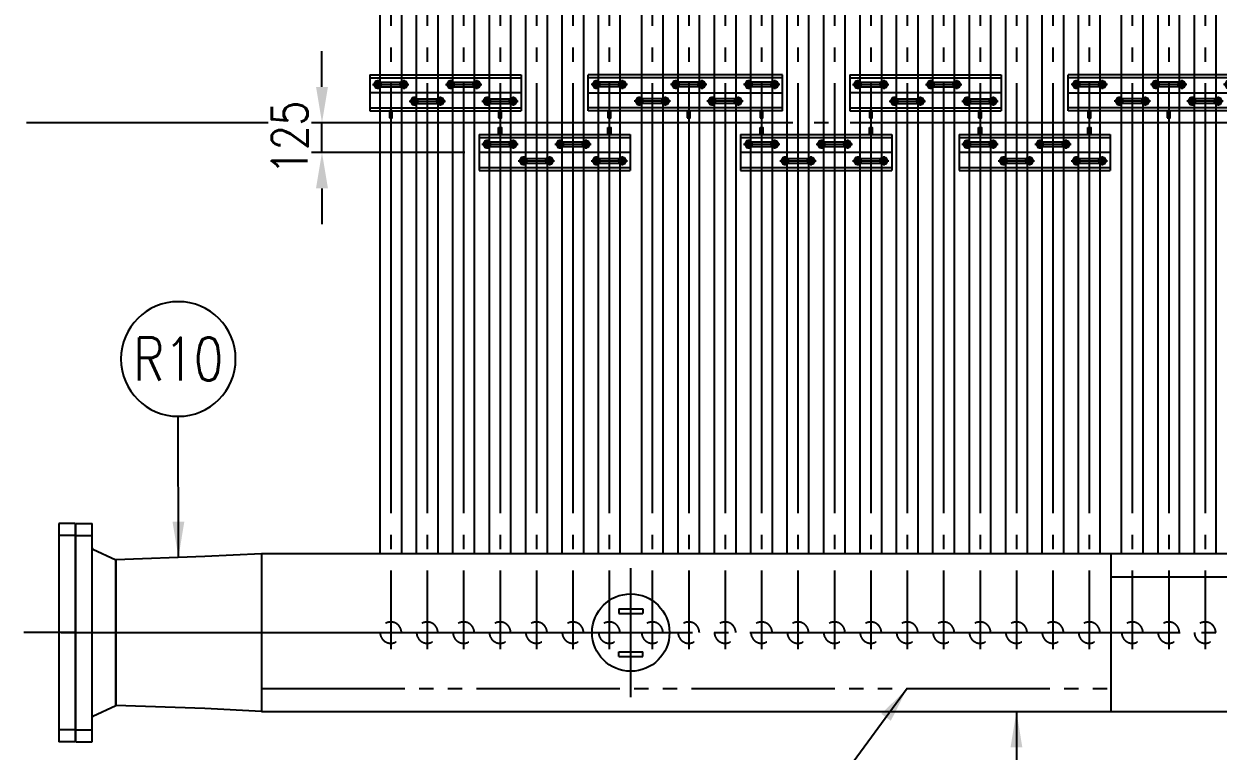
# Model space of a CAD drawing. Header units: millimetres. Extents: x 0 to 91981, y -132907 to 77676.
# Drawn here: x 4452 to 9450, y 66535 to 69580 of the extents above; entities that cross this region are included whole.
import ezdxf
from ezdxf.enums import TextEntityAlignment as Align

# ---------------------------------------------------------------- set-up
doc = ezdxf.new("R2010")
doc.units = ezdxf.units.MM
doc.header["$LTSCALE"] = 60
for name, pattern in [('JNK-CENTER', [34, 30, -1.5, 1, -1.5]), ('JNK-HIDDEN', [3, 2, -1]), ('JNK-PHANTOM', [15, 10, -1, 1, -1, 1, -1])]:
    doc.linetypes.add(name, pattern=pattern)
for name, color, linetype in [('CEN-R', 1, 'JNK-CENTER'), ('CON-G', 3, 'Continuous'), ('CON-W', 7, 'Continuous'), ('CON-Y', 2, 'Continuous'), ('Dim-W', 7, 'Continuous'), ('HID-Y', 2, 'JNK-HIDDEN'), ('PHA-W', 7, 'JNK-PHANTOM')]:
    doc.layers.add(name, color=color, linetype=linetype)
doc.layers.add('CONT-G', color=3, linetype='Continuous', lineweight=25)
doc.styles.add('SIMPLEX', font='simplex.shx', dxfattribs={"width": 0.8})
doc.dimstyles.new('DIM60', dxfattribs={"dimscale": 60, "dimtxt": 2.5, "dimasz": 2.5, "dimexe": 1, "dimexo": 1, "dimgap": 1, "dimtad": 1, "dimdsep": 46, "dimtxsty": 'SIMPLEX', "dimcen": 0, "dimclrd": 256, "dimclre": 256, "dimclrt": 2, "dimadec": 1, "dimazin": 2, "dimtfac": 1, "dimtix": 1, "dimtmove": 2, "dimatfit": 2, "dimfxl": 1, "dimarcsym": 1})

# ---------------------------------------------------------------- blocks, each defined once
blk = doc.blocks.new("24'' FLG")
at = {"layer": 'CEN-R'}
for p, q in [((0, -228), (0, 47.6)), ((-406.4, -171.3), (-406.4, -95.3)), ((406.4, -171.3), (406.4, -95.3)), ((-406.4, -165.3), (-406.4, -241.3)), ((0, -168.3), (0, -384.2)), ((406.4, -165.3), (406.4, -241.3))]:
    blk.add_line(p, q, dxfattribs=at)
at = {"layer": 'CON-G'}
for p, q in [((-349.6, -95.7), (-304.7, 0)), ((304.7, 0), (-304.7, 0)), ((349.6, -95.7), (304.7, 0)), ((457.5, -98.3), (-457.5, -98.3)), ((-457.5, -166.7), (-457.5, -98.3)), ((457.5, -166.7), (457.5, -98.3)), ((457.5, -166.7), (-457.5, -166.7)), ((-457.5, -169.9), (-457.5, -238.3)), ((-457.5, -169.9), (457.5, -169.9)), ((-346.1, -168.3), (-346.1, -166.7)), ((-346.1, -168.3), (-346.1, -169.9)), ((-346.1, -168.3), (346.1, -168.3)), ((346.1, -168.3), (-346.1, -168.3)), ((346.1, -168.3), (346.1, -166.7)), ((346.1, -168.3), (346.1, -169.9)), ((457.5, -169.9), (457.5, -238.3)), ((-457.5, -238.3), (457.5, -238.3))]:
    blk.add_line(p, q, dxfattribs=at)
for centre, start, end in [((-353.7, -93.8), 270, 334.7554), ((353.7, -93.8), 205.2446, 270)]:
    blk.add_arc(centre, 4.5, start, end, dxfattribs=at)
at = {"layer": 'CONT-G'}
blk.add_line((-304.7, 0), (304.7, 0), dxfattribs=at)
blk.add_line((-304.7, 0), (304.7, 0), dxfattribs=at)
blk = doc.blocks.new('SPRING SUPPORT BASE')
at = {"layer": 'CEN-R'}
blk.add_line((-269.9, 0), (269.9, 0), dxfattribs=at)
at = {"layer": 'CONT-G'}
for p, q in [((-100, 50), (-100, -50)), ((-100, 50), (-80, 50)), ((-80, 50), (-80, -50)), ((80, 50), (80, -50)), ((100, 50), (80, 50)), ((100, 50), (100, -50)), ((-100, -50), (-80, -50)), ((100, -50), (80, -50))]:
    blk.add_line(p, q, dxfattribs=at)
blk.add_circle((0, 0), 162, dxfattribs=at)
blk = doc.blocks.new('MANIFOLD&U-COIL-HIDDEN')
at = {"layer": 'HID-Y', "ltscale": 60}
for start, end in [(0, 120), (180, 300)]:
    blk.add_arc((75719.8, 12166.3), 44.5, start, end, dxfattribs=at)
blk = doc.blocks.new('piec-tag')
at = {"layer": 'CON-Y'}
blk.add_circle((0, 0), 4, dxfattribs=at)
at = {"layer": 'CON-G', "style": 'SIMPLEX', "width": 0.8}
blk.add_attdef('P.N', text='', height=3, dxfattribs=at).set_placement((0, 0), align=Align.MIDDLE)
at = {"layer": 'CON-G', "style": 'SIMPLEX', "width": 0.8, "flags": 1}
blk.add_attdef('BOM', (4.48, -3.74), '', height=2.5, dxfattribs=at)
blk = doc.blocks.new('*D942')
at = {"linetype": 'ByBlock', "lineweight": -2, "transparency": 16777216}
for p, q in [((5699.6, 69316.5), (5699.6, 69466.5)), ((5883.1, 69166.5), (5639.6, 69166.5)), ((5699.6, 69041.5), (5699.6, 69166.5)), ((6296.8, 69041.5), (5639.6, 69041.5)), ((5699.6, 68891.5), (5699.6, 68741.5))]:
    blk.add_line(p, q, dxfattribs=at)
at = {"transparency": 16777216}
for points in [[(5674.6, 69316.5), (5724.6, 69316.5), (5699.6, 69166.5)], [(5674.6, 68891.5), (5724.6, 68891.5), (5699.6, 69041.5)]]:
    blk.add_solid(points, dxfattribs=at)
at = {"layer": 'DEFPOINTS', "color": 0, "transparency": 16777216}
for p in [(5699.6, 69166.5), (5943.1, 69166.5), (6356.8, 69041.5)]:
    blk.add_point(p, dxfattribs=at)
at = {"color": 2, "transparency": 16777216, "insert": (5564.6, 69104), "char_height": 150, "attachment_point": 5, "rotation": 90, "style": 'SIMPLEX', "bg_fill": 3, "box_fill_scale": 1.1, "bg_fill_color": 256, "bg_fill_true_color": 13158600, "bg_fill_transparency": 0}
blk.add_mtext('125', dxfattribs=at)
blk = doc.blocks.new('RTS6001-2')
at = {"layer": 'CEN-R'}
for p, q in [((-54.5, 54.4), (-54.5, 15.6)), ((54.4, 54.4), (54.4, 15.6)), ((277.9, 54.4), (277.9, 15.6)), ((386.8, 54.4), (386.8, 15.6)), ((582.7, 54.4), (582.7, 15.6)), ((691.6, 54.4), (691.6, 15.6)), ((-88, 0), (725.2, 0)), ((76, 35), (-76.1, 35)), ((408.4, 35), (256.3, 35)), ((713.2, 35), (561.1, 35)), ((256, -35), (103.9, -35)), ((125.5, -15.6), (125.5, -54.4)), ((234.4, -15.6), (234.4, -54.4)), ((560.8, -35), (408.7, -35)), ((430.3, -15.6), (430.3, -54.4)), ((539.2, -15.6), (539.2, -54.4))]:
    blk.add_line(p, q, dxfattribs=at)
at = {"layer": 'CON-G'}
for points in [[(-38.5, 35), (-46.5, 48.9), (-62.5, 48.9), (-70.5, 35), (-62.5, 21.1), (-46.5, 21.1)], [(38.4, 35), (46.4, 48.9), (62.4, 48.9), (70.4, 35), (62.4, 21.1), (46.4, 21.1)], [(293.9, 35), (285.9, 48.9), (269.9, 48.9), (261.9, 35), (269.9, 21.1), (285.9, 21.1)], [(370.8, 35), (378.8, 48.9), (394.8, 48.9), (402.8, 35), (394.8, 21.1), (378.8, 21.1)], [(598.7, 35), (590.7, 48.9), (574.7, 48.9), (566.7, 35), (574.7, 21.1), (590.7, 21.1)], [(675.6, 35), (683.6, 48.9), (699.6, 48.9), (707.6, 35), (699.6, 21.1), (683.6, 21.1)], [(141.5, -35), (133.5, -21.1), (117.5, -21.1), (109.5, -35), (117.5, -48.9), (133.5, -48.9)], [(218.4, -35), (226.4, -21.1), (242.4, -21.1), (250.4, -35), (242.4, -48.9), (226.4, -48.9)], [(446.3, -35), (438.3, -21.1), (422.3, -21.1), (414.3, -35), (422.3, -48.9), (438.3, -48.9)], [(523.2, -35), (531.2, -21.1), (547.2, -21.1), (555.2, -35), (547.2, -48.9), (531.2, -48.9)]]:
    blk.add_lwpolyline(points, close=True, dxfattribs=at)
for centre, radius in [((-54.5, 35), 13.9), ((-54.5, 35), 6.4), ((54.4, 35), 13.9), ((54.4, 35), 6.4), ((277.9, 35), 13.9), ((277.9, 35), 6.4), ((386.8, 35), 13.9), ((386.8, 35), 6.4), ((582.7, 35), 13.9), ((582.7, 35), 6.4), ((691.6, 35), 13.9), ((691.6, 35), 6.4), ((125.5, -35), 13.9), ((125.5, -35), 6.4), ((234.4, -35), 13.9), ((234.4, -35), 6.4), ((430.3, -35), 13.9), ((430.3, -35), 6.4), ((539.2, -35), 13.9), ((539.2, -35), 6.4)]:
    blk.add_circle(centre, radius, dxfattribs=at)
for centre, start, end in [((-54.5, 35), 194.1651, 253.0545), ((-54.5, 35), 105.7728, 161.3293), ((-54.5, 35), 15.659, 76.4376), ((-54.5, 35), 291.4703, 347.0398), ((54.4, 35), 103.5624, 164.341), ((54.4, 35), 192.9602, 248.5297), ((54.4, 35), 18.6707, 74.2272), ((54.4, 35), 286.9455, 345.8349), ((277.9, 35), 194.1651, 253.0545), ((277.9, 35), 105.7728, 161.3293), ((277.9, 35), 15.659, 76.4376), ((277.9, 35), 291.4703, 347.0398), ((386.8, 35), 103.5624, 164.341), ((386.8, 35), 192.9602, 248.5297), ((386.8, 35), 18.6707, 74.2272), ((386.8, 35), 286.9455, 345.8349), ((582.7, 35), 194.1651, 253.0545), ((582.7, 35), 105.7728, 161.3293), ((582.7, 35), 15.659, 76.4376), ((582.7, 35), 291.4703, 347.0398), ((691.6, 35), 103.5624, 164.341), ((691.6, 35), 192.9602, 248.5297), ((691.6, 35), 18.6707, 74.2272), ((691.6, 35), 286.9455, 345.8349), ((125.5, -35), 194.1651, 253.0545), ((125.5, -35), 105.7728, 161.3293), ((125.5, -35), 15.659, 76.4376), ((125.5, -35), 291.4703, 347.0398), ((234.4, -35), 103.5624, 164.341), ((234.4, -35), 192.9602, 248.5297), ((234.4, -35), 18.6707, 74.2272), ((234.4, -35), 286.9455, 345.8349), ((430.3, -35), 194.1651, 253.0545), ((430.3, -35), 105.7728, 161.3293), ((430.3, -35), 15.659, 76.4376), ((430.3, -35), 291.4703, 347.0398), ((539.2, -35), 103.5624, 164.341), ((539.2, -35), 192.9602, 248.5297), ((539.2, -35), 18.6707, 74.2272), ((539.2, -35), 286.9455, 345.8349)]:
    blk.add_arc(centre, 8, start, end, dxfattribs=at)
at = {"layer": 'CON-W'}
for p, q in [((-88, -75), (-88, 75)), ((725.2, 75), (-88, 75)), ((725.2, 63), (-88, 63)), ((725.2, -75), (725.2, 75)), ((725.2, -63), (-88, -63)), ((725.2, -75), (-88, -75))]:
    blk.add_line(p, q, dxfattribs=at)
at = {"layer": 'CONT-G'}
for points in [[(-6, -105), (6, -105), (6, -75), (-6, -75)], [(326.4, -105), (338.4, -105), (338.4, -75), (326.4, -75)], [(631.2, -105), (643.2, -105), (643.2, -75), (631.2, -75)]]:
    blk.add_lwpolyline(points, close=True, dxfattribs=at)
at = {"layer": 'HID-Y'}
for p, q in [((54.4, 45), (-54.5, 45)), ((54.4, 25), (-54.5, 25)), ((386.8, 45), (277.9, 45)), ((386.8, 25), (277.9, 25)), ((691.6, 45), (582.7, 45)), ((691.6, 25), (582.7, 25)), ((234.4, -25), (125.5, -25)), ((234.4, -45), (125.5, -45)), ((539.2, -25), (430.3, -25)), ((539.2, -45), (430.3, -45))]:
    blk.add_line(p, q, dxfattribs=at)
for centre in [(-54.5, 35), (54.4, 35), (277.9, 35), (386.8, 35), (582.7, 35), (691.6, 35), (125.5, -35), (234.4, -35), (430.3, -35), (539.2, -35)]:
    blk.add_circle(centre, 10, dxfattribs=at)
blk = doc.blocks.new('RTS6002-2')
at = {"layer": 'CEN-R'}
for p, q in [((-283.1, 54.4), (-283.1, 15.6)), ((-174.2, 54.4), (-174.2, 15.6)), ((21.7, 54.4), (21.7, 15.6)), ((130.7, 54.4), (130.7, 15.6)), ((316.6, 0), (-316.6, 0)), ((-304.7, 35), (-152.5, 35)), ((0.1, 35), (152.3, 35)), ((-152.2, -35), (-0.1, -35)), ((-130.6, -15.6), (-130.6, -54.4)), ((-21.7, -15.6), (-21.7, -54.4)), ((152.6, -35), (304.7, -35)), ((174.2, -15.6), (174.2, -54.4)), ((283.1, -15.6), (283.1, -54.4))]:
    blk.add_line(p, q, dxfattribs=at)
at = {"layer": 'CON-G'}
for points in [[(-267.1, 35), (-275.1, 48.9), (-291.1, 48.9), (-299.1, 35), (-291.1, 21.1), (-275.1, 21.1)], [(-190.2, 35), (-182.2, 48.9), (-166.2, 48.9), (-158.2, 35), (-166.2, 21.1), (-182.2, 21.1)], [(37.7, 35), (29.7, 48.9), (13.7, 48.9), (5.7, 35), (13.7, 21.1), (29.7, 21.1)], [(114.7, 35), (122.7, 48.9), (138.7, 48.9), (146.7, 35), (138.7, 21.1), (122.7, 21.1)], [(-114.6, -35), (-122.6, -21.1), (-138.6, -21.1), (-146.6, -35), (-138.6, -48.9), (-122.6, -48.9)], [(-37.7, -35), (-29.7, -21.1), (-13.7, -21.1), (-5.7, -35), (-13.7, -48.9), (-29.7, -48.9)], [(190.2, -35), (182.2, -21.1), (166.2, -21.1), (158.2, -35), (166.2, -48.9), (182.2, -48.9)], [(267.1, -35), (275.1, -21.1), (291.1, -21.1), (299.1, -35), (291.1, -48.9), (275.1, -48.9)], [(-234.6, -105), (-222.6, -105), (-222.6, -75), (-234.6, -75)], [(222.6, -105), (234.6, -105), (234.6, -75), (222.6, -75)]]:
    blk.add_lwpolyline(points, close=True, dxfattribs=at)
for centre, radius in [((-283.1, 35), 13.9), ((-283.1, 35), 6.4), ((-174.2, 35), 13.9), ((-174.2, 35), 6.4), ((21.7, 35), 13.9), ((21.7, 35), 6.4), ((130.7, 35), 13.9), ((130.7, 35), 6.4), ((-130.6, -35), 13.9), ((-130.6, -35), 6.4), ((-21.7, -35), 13.9), ((-21.7, -35), 6.4), ((174.2, -35), 13.9), ((174.2, -35), 6.4), ((283.1, -35), 13.9), ((283.1, -35), 6.4)]:
    blk.add_circle(centre, radius, dxfattribs=at)
for centre, start, end in [((-283.1, 35), 194.1651, 253.0545), ((-283.1, 35), 105.7728, 161.3293), ((-283.1, 35), 15.659, 76.4376), ((-283.1, 35), 291.4703, 347.0398), ((-174.2, 35), 103.5624, 164.341), ((-174.2, 35), 192.9602, 248.5297), ((-174.2, 35), 18.6707, 74.2272), ((-174.2, 35), 286.9455, 345.8349), ((21.7, 35), 194.1651, 253.0545), ((21.7, 35), 105.7728, 161.3293), ((21.7, 35), 15.659, 76.4376), ((21.7, 35), 291.4703, 347.0398), ((130.7, 35), 103.5624, 164.341), ((130.7, 35), 192.9602, 248.5297), ((130.7, 35), 18.6707, 74.2272), ((130.7, 35), 286.9455, 345.8349), ((-130.6, -35), 194.1651, 253.0545), ((-130.6, -35), 105.7728, 161.3293), ((-130.6, -35), 15.659, 76.4376), ((-130.6, -35), 291.4703, 347.0398), ((-21.7, -35), 103.5624, 164.341), ((-21.7, -35), 192.9602, 248.5297), ((-21.7, -35), 18.6707, 74.2272), ((-21.7, -35), 286.9455, 345.8349), ((174.2, -35), 194.1651, 253.0545), ((174.2, -35), 105.7728, 161.3293), ((174.2, -35), 15.659, 76.4376), ((174.2, -35), 291.4703, 347.0398), ((283.1, -35), 103.5624, 164.341), ((283.1, -35), 192.9602, 248.5297), ((283.1, -35), 18.6707, 74.2272), ((283.1, -35), 286.9455, 345.8349)]:
    blk.add_arc(centre, 8, start, end, dxfattribs=at)
at = {"layer": 'CON-W'}
for p, q in [((-316.6, 75), (-316.6, -75)), ((-316.6, 75), (316.6, 75)), ((-316.6, 63), (316.6, 63)), ((316.6, 75), (316.6, -75)), ((-316.6, -63), (316.6, -63)), ((-316.6, -75), (316.6, -75))]:
    blk.add_line(p, q, dxfattribs=at)
at = {"layer": 'HID-Y'}
for p, q in [((-283.1, 45), (-174.2, 45)), ((-283.1, 25), (-174.2, 25)), ((21.7, 45), (130.7, 45)), ((21.7, 25), (130.7, 25)), ((-130.6, -25), (-21.7, -25)), ((-130.6, -45), (-21.7, -45)), ((174.2, -25), (283.1, -25)), ((174.2, -45), (283.1, -45))]:
    blk.add_line(p, q, dxfattribs=at)
for centre in [(-283.1, 35), (-174.2, 35), (21.7, 35), (130.7, 35), (-130.6, -35), (-21.7, -35), (174.2, -35), (283.1, -35)]:
    blk.add_circle(centre, 10, dxfattribs=at)

msp = doc.modelspace()

# ---------------------------------------------------------------- linework, layer by layer
at = {"layer": 'CEN-R'}
for p, q in [((5987.54309, 71371.52672), (5987.54309, 66961.52672)), ((6139.94309, 71371.52672), (6139.94309, 66961.52672)), ((6292.34309, 71371.52672), (6292.34309, 66961.52672)), ((6444.74309, 71371.52672), (6444.74309, 66961.52672)), ((6597.14309, 71371.52672), (6597.14309, 66961.52672)), ((6749.54309, 71371.52672), (6749.54309, 66961.52672)), ((6901.94309, 71371.52672), (6901.94309, 66961.52672)), ((7081.94309, 71371.52672), (7081.94309, 66961.52672)), ((7234.34309, 71371.52672), (7234.34309, 66961.52672)), ((7386.74309, 71371.52672), (7386.74309, 66961.52672)), ((7539.14309, 71371.52672), (7539.14309, 66961.52672)), ((7691.54309, 71371.52672), (7691.54309, 66961.52672)), ((7843.94309, 71371.52672), (7843.94309, 66961.52672)), ((7996.34309, 71371.52672), (7996.34309, 66961.52672)), ((8148.74309, 71371.52672), (8148.74309, 66961.52672)), ((8301.14309, 71371.52672), (8301.14309, 66961.52672)), ((8453.54309, 71371.52672), (8453.54309, 66961.52672)), ((8605.94309, 71371.52672), (8605.94309, 66961.52672)), ((8758.34309, 71371.52672), (8758.34309, 66961.52672)), ((8910.74309, 71371.52672), (8910.74309, 66961.52672)), ((9090.74309, 71371.52672), (9090.74309, 66961.52672)), ((9243.14309, 71371.52672), (9243.14309, 66961.52672)), ((9395.54309, 71371.52672), (9395.54309, 66961.52672)), ((17869.94512, 69166.52672), (4462.81175, 69166.52672)), ((6390.28611, 69095.92393), (6390.28611, 69057.1295)), ((6499.18611, 69095.92393), (6499.18611, 69057.1295)), ((6673.48611, 69076.52672), (6825.60006, 69076.52672)), ((6695.08611, 69095.92393), (6695.08611, 69057.1295)), ((6803.98611, 69095.92393), (6803.98611, 69057.1295)), ((7463.08611, 69076.52672), (7615.20006, 69076.52672)), ((7484.68611, 69095.92393), (7484.68611, 69057.1295)), ((7593.58611, 69095.92393), (7593.58611, 69057.1295)), ((7767.88611, 69076.52672), (7920.00006, 69076.52672)), ((7789.48611, 69095.92393), (7789.48611, 69057.1295)), ((7898.38611, 69095.92393), (7898.38611, 69057.1295)), ((8377.48611, 69076.52672), (8529.60006, 69076.52672)), ((8399.08611, 69095.92393), (8399.08611, 69057.1295)), ((8507.98611, 69095.92393), (8507.98611, 69057.1295)), ((8682.28611, 69076.52672), (8834.40006, 69076.52672)), ((8703.88611, 69095.92393), (8703.88611, 69057.1295)), ((8812.78611, 69095.92393), (8812.78611, 69057.1295)), ((6542.68611, 69025.92393), (6542.68611, 68987.1295)), ((6651.58611, 69025.92393), (6651.58611, 68987.1295)), ((6847.48611, 69025.92393), (6847.48611, 68987.1295)), ((6956.38611, 69025.92393), (6956.38611, 68987.1295)), ((8084.28611, 69041.52672), (7451.18611, 69041.52672)), ((7637.08611, 69025.92393), (7637.08611, 68987.1295)), ((7745.98611, 69025.92393), (7745.98611, 68987.1295)), ((7941.88611, 69025.92393), (7941.88611, 68987.1295)), ((8050.78611, 69025.92393), (8050.78611, 68987.1295)), ((8998.68611, 69041.52672), (8365.58611, 69041.52672)), ((8551.48611, 69025.92393), (8551.48611, 68987.1295)), ((8660.38611, 69025.92393), (8660.38611, 68987.1295)), ((8856.28611, 69025.92393), (8856.28611, 68987.1295)), ((8965.18611, 69025.92393), (8965.18611, 68987.1295)), ((6521.08611, 69006.52672), (6673.20006, 69006.52672)), ((6825.88611, 69006.52672), (6978.00006, 69006.52672)), ((7615.48611, 69006.52672), (7767.60006, 69006.52672)), ((7920.28611, 69006.52672), (8072.40006, 69006.52672)), ((8529.88611, 69006.52672), (8682.00006, 69006.52672)), ((8834.68611, 69006.52672), (8986.80006, 69006.52672)), ((4746.04298, 67031.52672), (5450.54632, 67031.52672)), ((5450.54632, 67031.52672), (17869.94512, 67031.52672))]:
    msp.add_line(p, q, dxfattribs=at)
at = {"layer": 'CON-G'}
for points in [[(6438.73611, 69146.52672), (6450.73611, 69146.52672), (6450.73611, 69116.52672), (6438.73611, 69116.52672)], [(6895.93611, 69146.52672), (6907.93611, 69146.52672), (6907.93611, 69116.52672), (6895.93611, 69116.52672)], [(7533.13611, 69146.52672), (7545.13611, 69146.52672), (7545.13611, 69116.52672), (7533.13611, 69116.52672)], [(7990.33611, 69146.52672), (8002.33611, 69146.52672), (8002.33611, 69116.52672), (7990.33611, 69116.52672)], [(8447.53611, 69146.52672), (8459.53611, 69146.52672), (8459.53611, 69116.52672), (8447.53611, 69116.52672)], [(8904.73611, 69146.52672), (8916.73611, 69146.52672), (8916.73611, 69116.52672), (8904.73611, 69116.52672)], [(6483.18611, 69076.52672), (6491.18611, 69090.38312), (6507.18611, 69090.38312), (6515.18611, 69076.52672), (6507.18611, 69062.67031), (6491.18611, 69062.67031)], [(6711.08611, 69076.52672), (6703.08611, 69090.38312), (6687.08611, 69090.38312), (6679.08611, 69076.52672), (6687.08611, 69062.67031), (6703.08611, 69062.67031)], [(6787.98611, 69076.52672), (6795.98611, 69090.38312), (6811.98611, 69090.38312), (6819.98611, 69076.52672), (6811.98611, 69062.67031), (6795.98611, 69062.67031)], [(7500.68611, 69076.52672), (7492.68611, 69090.38312), (7476.68611, 69090.38312), (7468.68611, 69076.52672), (7476.68611, 69062.67031), (7492.68611, 69062.67031)], [(7577.58611, 69076.52672), (7585.58611, 69090.38312), (7601.58611, 69090.38312), (7609.58611, 69076.52672), (7601.58611, 69062.67031), (7585.58611, 69062.67031)], [(7805.48611, 69076.52672), (7797.48611, 69090.38312), (7781.48611, 69090.38312), (7773.48611, 69076.52672), (7781.48611, 69062.67031), (7797.48611, 69062.67031)], [(7882.38611, 69076.52672), (7890.38611, 69090.38312), (7906.38611, 69090.38312), (7914.38611, 69076.52672), (7906.38611, 69062.67031), (7890.38611, 69062.67031)], [(8415.08611, 69076.52672), (8407.08611, 69090.38312), (8391.08611, 69090.38312), (8383.08611, 69076.52672), (8391.08611, 69062.67031), (8407.08611, 69062.67031)], [(8491.98611, 69076.52672), (8499.98611, 69090.38312), (8515.98611, 69090.38312), (8523.98611, 69076.52672), (8515.98611, 69062.67031), (8499.98611, 69062.67031)], [(8719.88611, 69076.52672), (8711.88611, 69090.38312), (8695.88611, 69090.38312), (8687.88611, 69076.52672), (8695.88611, 69062.67031), (8711.88611, 69062.67031)], [(8796.78611, 69076.52672), (8804.78611, 69090.38312), (8820.78611, 69090.38312), (8828.78611, 69076.52672), (8820.78611, 69062.67031), (8804.78611, 69062.67031)], [(6558.68611, 69006.52672), (6550.68611, 69020.38312), (6534.68611, 69020.38312), (6526.68611, 69006.52672), (6534.68611, 68992.67031), (6550.68611, 68992.67031)], [(6635.58611, 69006.52672), (6643.58611, 69020.38312), (6659.58611, 69020.38312), (6667.58611, 69006.52672), (6659.58611, 68992.67031), (6643.58611, 68992.67031)], [(6863.48611, 69006.52672), (6855.48611, 69020.38312), (6839.48611, 69020.38312), (6831.48611, 69006.52672), (6839.48611, 68992.67031), (6855.48611, 68992.67031)], [(6940.38611, 69006.52672), (6948.38611, 69020.38312), (6964.38611, 69020.38312), (6972.38611, 69006.52672), (6964.38611, 68992.67031), (6948.38611, 68992.67031)], [(7653.08611, 69006.52672), (7645.08611, 69020.38312), (7629.08611, 69020.38312), (7621.08611, 69006.52672), (7629.08611, 68992.67031), (7645.08611, 68992.67031)], [(7729.98611, 69006.52672), (7737.98611, 69020.38312), (7753.98611, 69020.38312), (7761.98611, 69006.52672), (7753.98611, 68992.67031), (7737.98611, 68992.67031)], [(7957.88611, 69006.52672), (7949.88611, 69020.38312), (7933.88611, 69020.38312), (7925.88611, 69006.52672), (7933.88611, 68992.67031), (7949.88611, 68992.67031)], [(8034.78611, 69006.52672), (8042.78611, 69020.38312), (8058.78611, 69020.38312), (8066.78611, 69006.52672), (8058.78611, 68992.67031), (8042.78611, 68992.67031)], [(8567.48611, 69006.52672), (8559.48611, 69020.38312), (8543.48611, 69020.38312), (8535.48611, 69006.52672), (8543.48611, 68992.67031), (8559.48611, 68992.67031)], [(8644.38611, 69006.52672), (8652.38611, 69020.38312), (8668.38611, 69020.38312), (8676.38611, 69006.52672), (8668.38611, 68992.67031), (8652.38611, 68992.67031)], [(8872.28611, 69006.52672), (8864.28611, 69020.38312), (8848.28611, 69020.38312), (8840.28611, 69006.52672), (8848.28611, 68992.67031), (8864.28611, 68992.67031)], [(8949.18611, 69006.52672), (8957.18611, 69020.38312), (8973.18611, 69020.38312), (8981.18611, 69006.52672), (8973.18611, 68992.67031), (8957.18611, 68992.67031)]]:
    msp.add_lwpolyline(points, close=True, dxfattribs=at)
for centre, radius in [((6390.28611, 69076.52672), 6.4), ((6499.18611, 69076.52672), 13.85641), ((6499.18611, 69076.52672), 6.4), ((6695.08611, 69076.52672), 13.85641), ((6695.08611, 69076.52672), 6.4), ((6803.98611, 69076.52672), 13.85641), ((6803.98611, 69076.52672), 6.4), ((7484.68611, 69076.52672), 13.85641), ((7484.68611, 69076.52672), 6.4), ((7593.58611, 69076.52672), 13.85641), ((7593.58611, 69076.52672), 6.4), ((7789.48611, 69076.52672), 13.85641), ((7789.48611, 69076.52672), 6.4), ((7898.38611, 69076.52672), 13.85641), ((7898.38611, 69076.52672), 6.4), ((8399.08611, 69076.52672), 13.85641), ((8399.08611, 69076.52672), 6.4), ((8507.98611, 69076.52672), 13.85641), ((8507.98611, 69076.52672), 6.4), ((8703.88611, 69076.52672), 13.85641), ((8703.88611, 69076.52672), 6.4), ((8812.78611, 69076.52672), 13.85641), ((8812.78611, 69076.52672), 6.4), ((6542.68611, 69006.52672), 13.85641), ((6542.68611, 69006.52672), 6.4), ((6651.58611, 69006.52672), 13.85641), ((6651.58611, 69006.52672), 6.4), ((6847.48611, 69006.52672), 13.85641), ((6847.48611, 69006.52672), 6.4), ((6956.38611, 69006.52672), 13.85641), ((6956.38611, 69006.52672), 6.4), ((7637.08611, 69006.52672), 13.85641), ((7637.08611, 69006.52672), 6.4), ((7745.98611, 69006.52672), 13.85641), ((7745.98611, 69006.52672), 6.4), ((7941.88611, 69006.52672), 13.85641), ((7941.88611, 69006.52672), 6.4), ((8050.78611, 69006.52672), 13.85641), ((8050.78611, 69006.52672), 6.4), ((8551.48611, 69006.52672), 13.85641), ((8551.48611, 69006.52672), 6.4), ((8660.38611, 69006.52672), 13.85641), ((8660.38611, 69006.52672), 6.4), ((8856.28611, 69006.52672), 13.85641), ((8856.28611, 69006.52672), 6.4), ((8965.18611, 69006.52672), 13.85641), ((8965.18611, 69006.52672), 6.4)]:
    msp.add_circle(centre, radius, dxfattribs=at)
for centre, start, end in [((6390.28611, 69076.52672), 194.16511255, 253.05447987), ((6390.28611, 69076.52672), 105.77278484, 161.32934119), ((6390.28611, 69076.52672), 15.65904456, 76.43756634), ((6390.28611, 69076.52672), 291.47031879, 347.0397554), ((6499.18611, 69076.52672), 192.9602446, 248.52968121), ((6499.18611, 69076.52672), 103.56243366, 164.34095544), ((6499.18611, 69076.52672), 18.67065881, 74.22721516), ((6499.18611, 69076.52672), 286.94552013, 345.83488745), ((6695.08611, 69076.52672), 194.16511255, 253.05447987), ((6695.08611, 69076.52672), 105.77278484, 161.32934119), ((6695.08611, 69076.52672), 15.65904456, 76.43756634), ((6695.08611, 69076.52672), 291.47031879, 347.0397554), ((6803.98611, 69076.52672), 192.9602446, 248.52968121), ((6803.98611, 69076.52672), 103.56243366, 164.34095544), ((6803.98611, 69076.52672), 18.67065881, 74.22721516), ((6803.98611, 69076.52672), 286.94552013, 345.83488745), ((7484.68611, 69076.52672), 194.16511255, 253.05447987), ((7484.68611, 69076.52672), 105.77278484, 161.32934119), ((7484.68611, 69076.52672), 15.65904456, 76.43756634), ((7484.68611, 69076.52672), 291.47031879, 347.0397554), ((7593.58611, 69076.52672), 192.9602446, 248.52968121), ((7593.58611, 69076.52672), 103.56243366, 164.34095544), ((7593.58611, 69076.52672), 18.67065881, 74.22721516), ((7593.58611, 69076.52672), 286.94552013, 345.83488745), ((7789.48611, 69076.52672), 194.16511255, 253.05447987), ((7789.48611, 69076.52672), 105.77278484, 161.32934119), ((7789.48611, 69076.52672), 15.65904456, 76.43756634), ((7789.48611, 69076.52672), 291.47031879, 347.0397554), ((7898.38611, 69076.52672), 192.9602446, 248.52968121), ((7898.38611, 69076.52672), 103.56243366, 164.34095544), ((7898.38611, 69076.52672), 18.67065881, 74.22721516), ((7898.38611, 69076.52672), 286.94552013, 345.83488745), ((8399.08611, 69076.52672), 194.16511255, 253.05447987), ((8399.08611, 69076.52672), 105.77278484, 161.32934119), ((8399.08611, 69076.52672), 15.65904456, 76.43756634), ((8399.08611, 69076.52672), 291.47031879, 347.0397554), ((8507.98611, 69076.52672), 192.9602446, 248.52968121), ((8507.98611, 69076.52672), 103.56243366, 164.34095544), ((8507.98611, 69076.52672), 18.67065881, 74.22721516), ((8507.98611, 69076.52672), 286.94552013, 345.83488745), ((8703.88611, 69076.52672), 194.16511255, 253.05447987), ((8703.88611, 69076.52672), 105.77278484, 161.32934119), ((8703.88611, 69076.52672), 15.65904456, 76.43756634), ((8703.88611, 69076.52672), 291.47031879, 347.0397554), ((8812.78611, 69076.52672), 192.9602446, 248.52968121), ((8812.78611, 69076.52672), 103.56243366, 164.34095544), ((8812.78611, 69076.52672), 18.67065881, 74.22721516), ((8812.78611, 69076.52672), 286.94552013, 345.83488745), ((6542.68611, 69006.52672), 194.16511255, 253.05447987), ((6542.68611, 69006.52672), 105.77278484, 161.32934119), ((6542.68611, 69006.52672), 15.65904456, 76.43756634), ((6542.68611, 69006.52672), 291.47031879, 347.0397554), ((6651.58611, 69006.52672), 192.9602446, 248.52968121), ((6651.58611, 69006.52672), 103.56243366, 164.34095544), ((6651.58611, 69006.52672), 18.67065881, 74.22721516), ((6651.58611, 69006.52672), 286.94552013, 345.83488745), ((6847.48611, 69006.52672), 194.16511255, 253.05447987), ((6847.48611, 69006.52672), 105.77278484, 161.32934119), ((6847.48611, 69006.52672), 15.65904456, 76.43756634), ((6847.48611, 69006.52672), 291.47031879, 347.0397554), ((6956.38611, 69006.52672), 192.9602446, 248.52968121), ((6956.38611, 69006.52672), 103.56243366, 164.34095544), ((6956.38611, 69006.52672), 18.67065881, 74.22721516), ((6956.38611, 69006.52672), 286.94552013, 345.83488745), ((7637.08611, 69006.52672), 194.16511255, 253.05447987), ((7637.08611, 69006.52672), 105.77278484, 161.32934119), ((7637.08611, 69006.52672), 15.65904456, 76.43756634), ((7637.08611, 69006.52672), 291.47031879, 347.0397554), ((7745.98611, 69006.52672), 192.9602446, 248.52968121), ((7745.98611, 69006.52672), 103.56243366, 164.34095544), ((7745.98611, 69006.52672), 18.67065881, 74.22721516), ((7745.98611, 69006.52672), 286.94552013, 345.83488745), ((7941.88611, 69006.52672), 194.16511255, 253.05447987), ((7941.88611, 69006.52672), 105.77278484, 161.32934119), ((7941.88611, 69006.52672), 15.65904456, 76.43756634), ((7941.88611, 69006.52672), 291.47031879, 347.0397554), ((8050.78611, 69006.52672), 192.9602446, 248.52968121), ((8050.78611, 69006.52672), 103.56243366, 164.34095544), ((8050.78611, 69006.52672), 18.67065881, 74.22721516), ((8050.78611, 69006.52672), 286.94552013, 345.83488745), ((8551.48611, 69006.52672), 194.16511255, 253.05447987), ((8551.48611, 69006.52672), 105.77278484, 161.32934119), ((8551.48611, 69006.52672), 15.65904456, 76.43756634), ((8551.48611, 69006.52672), 291.47031879, 347.0397554), ((8660.38611, 69006.52672), 192.9602446, 248.52968121), ((8660.38611, 69006.52672), 103.56243366, 164.34095544), ((8660.38611, 69006.52672), 18.67065881, 74.22721516), ((8660.38611, 69006.52672), 286.94552013, 345.83488745), ((8856.28611, 69006.52672), 194.16511255, 253.05447987), ((8856.28611, 69006.52672), 105.77278484, 161.32934119), ((8856.28611, 69006.52672), 15.65904456, 76.43756634), ((8856.28611, 69006.52672), 291.47031879, 347.0397554), ((8965.18611, 69006.52672), 192.9602446, 248.52968121), ((8965.18611, 69006.52672), 103.56243366, 164.34095544), ((8965.18611, 69006.52672), 18.67065881, 74.22721516), ((8965.18611, 69006.52672), 286.94552013, 345.83488745)]:
    msp.add_arc(centre, 8, start, end, dxfattribs=at)
at = {"layer": 'CON-W'}
for p, q in [((6989.88611, 69116.52672), (6989.88611, 68966.52672)), ((7451.18611, 69116.52672), (7451.18611, 68966.52672)), ((7451.18611, 69116.52672), (8084.28611, 69116.52672)), ((7451.18611, 69104.52672), (8084.28611, 69104.52672)), ((8084.28611, 69116.52672), (8084.28611, 68966.52672)), ((8365.58611, 69116.52672), (8365.58611, 68966.52672)), ((8365.58611, 69116.52672), (8998.68611, 69116.52672)), ((8365.58611, 69104.52672), (8998.68611, 69104.52672)), ((8998.68611, 69116.52672), (8998.68611, 68966.52672)), ((7451.18611, 68978.52672), (8084.28611, 68978.52672)), ((8365.58611, 68978.52672), (8998.68611, 68978.52672)), ((7451.18611, 68966.52672), (8084.28611, 68966.52672)), ((8365.58611, 68966.52672), (8998.68611, 68966.52672))]:
    msp.add_line(p, q, dxfattribs=at)
at = {"layer": 'CONT-G'}
for p, q in [((5209.94309, 67349.89933), (4836.24309, 67336.22673)), ((5445.84309, 67361.72672), (5209.94309, 67349.89933)), ((5445.84309, 67361.72672), (5445.84309, 66701.32671)), ((16927.94309, 67361.72672), (5445.84309, 67361.72672)), ((9000.74309, 67361.72672), (9000.74309, 66701.32671)), ((5209.94309, 66713.1541), (4836.24309, 66726.82675)), ((5445.84309, 66701.32671), (5209.94309, 66713.1541)), ((5445.84309, 66701.32671), (16927.94309, 66701.32671))]:
    msp.add_line(p, q, dxfattribs=at)
for points in [[(5943.09309, 67361.72672), (5943.09309, 70996.82672), (6031.99309, 70996.82672), (6031.99309, 67361.72672)], [(6095.49309, 67361.72672), (6095.49309, 70996.82672), (6184.39309, 70996.82672), (6184.39309, 67361.72672)], [(6247.89309, 67361.72672), (6247.89309, 70996.82672), (6336.79309, 70996.82672), (6336.79309, 67361.72672)], [(6400.29309, 67361.72672), (6400.29309, 70996.82672), (6489.19309, 70996.82672), (6489.19309, 67361.72672)], [(6552.69309, 67361.72672), (6552.69309, 70996.82672), (6641.59309, 70996.82672), (6641.59309, 67361.72672)], [(6705.09309, 67361.72672), (6705.09309, 70996.82672), (6793.99309, 70996.82672), (6793.99309, 67361.72672)], [(6857.49309, 67361.72672), (6857.49309, 70996.82672), (6946.39309, 70996.82672), (6946.39309, 67361.72672)], [(7037.49309, 67361.72672), (7037.49309, 70996.82672), (7126.39309, 70996.82672), (7126.39309, 67361.72672)], [(7189.89309, 67361.72672), (7189.89309, 70996.82672), (7278.79309, 70996.82672), (7278.79309, 67361.72672)], [(7342.29309, 67361.72672), (7342.29309, 70996.82672), (7431.19309, 70996.82672), (7431.19309, 67361.72672)], [(7494.69309, 67361.72672), (7494.69309, 70996.82672), (7583.59309, 70996.82672), (7583.59309, 67361.72672)], [(7647.09309, 67361.72672), (7647.09309, 70996.82672), (7735.99309, 70996.82672), (7735.99309, 67361.72672)], [(7799.49309, 67361.72672), (7799.49309, 70996.82672), (7888.39309, 70996.82672), (7888.39309, 67361.72672)], [(7951.89309, 67361.72672), (7951.89309, 70996.82672), (8040.79309, 70996.82672), (8040.79309, 67361.72672)], [(8104.29309, 67361.72672), (8104.29309, 70996.82672), (8193.19309, 70996.82672), (8193.19309, 67361.72672)], [(8256.69309, 67361.72672), (8256.69309, 70996.82672), (8345.59309, 70996.82672), (8345.59309, 67361.72672)], [(8409.09309, 67361.72672), (8409.09309, 70996.82672), (8497.99309, 70996.82672), (8497.99309, 67361.72672)], [(8561.49309, 67361.72672), (8561.49309, 70996.82672), (8650.39309, 70996.82672), (8650.39309, 67361.72672)], [(8713.89309, 67361.72672), (8713.89309, 70996.82672), (8802.79309, 70996.82672), (8802.79309, 67361.72672)], [(8866.29309, 67361.72672), (8866.29309, 70996.82672), (8955.19309, 70996.82672), (8955.19309, 67361.72672)], [(9046.29309, 67361.72672), (9046.29309, 70996.82672), (9135.19309, 70996.82672), (9135.19309, 67361.72672)], [(9198.69309, 67361.72672), (9198.69309, 70996.82672), (9287.59309, 70996.82672), (9287.59309, 67361.72672)], [(9351.09309, 67361.72672), (9351.09309, 70996.82672), (9439.99309, 70996.82672), (9439.99309, 67361.72672)]]:
    msp.add_lwpolyline(points, dxfattribs=at)
at = {"layer": 'HID-Y'}
for p, q in [((6390.28611, 69086.52672), (6499.18611, 69086.52672)), ((6695.08611, 69086.52672), (6803.98611, 69086.52672)), ((7484.68611, 69086.52672), (7593.58611, 69086.52672)), ((7789.48611, 69086.52672), (7898.38611, 69086.52672)), ((8399.08611, 69086.52672), (8507.98611, 69086.52672)), ((8703.88611, 69086.52672), (8812.78611, 69086.52672)), ((6390.28611, 69066.52672), (6499.18611, 69066.52672)), ((6695.08611, 69066.52672), (6803.98611, 69066.52672)), ((7484.68611, 69066.52672), (7593.58611, 69066.52672)), ((7789.48611, 69066.52672), (7898.38611, 69066.52672)), ((8399.08611, 69066.52672), (8507.98611, 69066.52672)), ((8703.88611, 69066.52672), (8812.78611, 69066.52672)), ((6542.68611, 69016.52672), (6651.58611, 69016.52672)), ((6542.68611, 68996.52672), (6651.58611, 68996.52672)), ((6847.48611, 69016.52672), (6956.38611, 69016.52672)), ((6847.48611, 68996.52672), (6956.38611, 68996.52672)), ((7637.08611, 69016.52672), (7745.98611, 69016.52672)), ((7637.08611, 68996.52672), (7745.98611, 68996.52672)), ((7941.88611, 69016.52672), (8050.78611, 69016.52672)), ((7941.88611, 68996.52672), (8050.78611, 68996.52672)), ((8551.48611, 69016.52672), (8660.38611, 69016.52672)), ((8551.48611, 68996.52672), (8660.38611, 68996.52672)), ((8856.28611, 69016.52672), (8965.18611, 69016.52672)), ((8856.28611, 68996.52672), (8965.18611, 68996.52672))]:
    msp.add_line(p, q, dxfattribs=at)
for centre in [(6499.18611, 69076.52672), (6695.08611, 69076.52672), (6803.98611, 69076.52672), (7484.68611, 69076.52672), (7593.58611, 69076.52672), (7789.48611, 69076.52672), (7898.38611, 69076.52672), (8399.08611, 69076.52672), (8507.98611, 69076.52672), (8703.88611, 69076.52672), (8812.78611, 69076.52672), (6542.68611, 69006.52672), (6651.58611, 69006.52672), (6847.48611, 69006.52672), (6956.38611, 69006.52672), (7637.08611, 69006.52672), (7745.98611, 69006.52672), (7941.88611, 69006.52672), (8050.78611, 69006.52672), (8551.48611, 69006.52672), (8660.38611, 69006.52672), (8856.28611, 69006.52672), (8965.18611, 69006.52672)]:
    msp.add_circle(centre, 10, dxfattribs=at)
at = {"layer": 'PHA-W'}
for p, q in [((9000.74309, 67265.01338), (13198.34309, 67265.01338)), ((5445.84309, 66798.04005), (9000.74309, 66798.04005))]:
    msp.add_line(p, q, dxfattribs=at)

# ---------------------------------------------------------------- block references
for name, p in [('RTS6001-2', (6901.94309, 69291.52672)), ('RTS6002-2', (8224.93611, 69291.52672)), ('RTS6001-2', (8910.74309, 69291.52672)), ('MANIFOLD&U-COIL-HIDDEN', (-69732.2085, 54865.19893)), ('MANIFOLD&U-COIL-HIDDEN', (-69579.8085, 54865.19893)), ('MANIFOLD&U-COIL-HIDDEN', (-69427.4085, 54865.19893)), ('MANIFOLD&U-COIL-HIDDEN', (-69275.0085, 54865.19893)), ('MANIFOLD&U-COIL-HIDDEN', (-69122.6085, 54865.19893)), ('MANIFOLD&U-COIL-HIDDEN', (-68970.2085, 54865.19893)), ('MANIFOLD&U-COIL-HIDDEN', (-68817.8085, 54865.19893)), ('MANIFOLD&U-COIL-HIDDEN', (-68637.8085, 54865.19893)), ('MANIFOLD&U-COIL-HIDDEN', (-68485.4085, 54865.19893)), ('MANIFOLD&U-COIL-HIDDEN', (-68333.0085, 54865.19893)), ('MANIFOLD&U-COIL-HIDDEN', (-68180.6085, 54865.19893)), ('MANIFOLD&U-COIL-HIDDEN', (-68028.2085, 54865.19893)), ('MANIFOLD&U-COIL-HIDDEN', (-67875.8085, 54865.19893)), ('MANIFOLD&U-COIL-HIDDEN', (-67723.4085, 54865.19893)), ('MANIFOLD&U-COIL-HIDDEN', (-67571.0085, 54865.19893)), ('MANIFOLD&U-COIL-HIDDEN', (-67418.6085, 54865.19893)), ('MANIFOLD&U-COIL-HIDDEN', (-67266.2085, 54865.19893)), ('MANIFOLD&U-COIL-HIDDEN', (-67113.8085, 54865.19893)), ('MANIFOLD&U-COIL-HIDDEN', (-66961.4085, 54865.19893)), ('MANIFOLD&U-COIL-HIDDEN', (-66809.0085, 54865.19893)), ('MANIFOLD&U-COIL-HIDDEN', (-66629.0085, 54865.19893)), ('MANIFOLD&U-COIL-HIDDEN', (-66476.6085, 54865.19893)), ('MANIFOLD&U-COIL-HIDDEN', (-66324.2085, 54865.19893))]:
    msp.add_blockref(name, p)
at = {"layer": 'Dim-W'}
ref = msp.add_blockref('piec-tag', (5098.29465, 68177.17846), dxfattribs=dict(at, xscale=-59.99999999999999, yscale=59.99999999999999, zscale=59.99999999999999, rotation=179.9999989167389))
ref.add_attrib('P.N', 'R10', dxfattribs={"layer": 'CON-G', "height": 180, "rotation": 359.99999892, "style": 'SIMPLEX', "width": 0.8}).set_placement((5098.29465, 68177.17846), align=Align.MIDDLE)
for name, p, rotation in [("24'' FLG", (4836.24309, 67031.52674), 270), ('SPRING SUPPORT BASE', (6991.94308, 67031.52672), 89.99999999999999)]:
    msp.add_blockref(name, p, dxfattribs=dict(at, rotation=rotation))

# ---------------------------------------------------------------- leaders
for points, override in [([(5098.87606, 67345.8357), (5098.29465, 67937.17846)], {"dimgap": 1, "dimtad": 0}), ([(8148.74309, 66798.04005), (7877.16172, 66425.65464), (7783.4105, 66425.65464)], {"dimgap": 1, "dimtad": 0, "dimatfit": 3, "dimtfill": 1}), ([(8605.94309, 66701.32671), (8605.94309, 66125.87497)], {"dimgap": 1, "dimtad": 0})]:
    msp.add_leader(points, dimstyle='DIM60', override=override, dxfattribs=at)

# ---------------------------------------------------------------- next in the draw order: dimensions: what is measured, and where the dimension line sits
dim = msp.add_linear_dim(base=(5699.59309, 69166.52672), p1=(6356.78611, 69041.52672), p2=(5943.09309, 69166.52672), angle=90, dimstyle='DIM60', override={"dimtfill": 1})
dim.commit()
dim.dimension.update_dxf_attribs({"geometry": '*D942', "text_midpoint": (5564.59309, 69104.02672)})

# ---------------------------------------------------------------- next in the draw order: linework, layer by layer
at = {"layer": 'CEN-R'}
for p, q in [((6368.68611, 69076.52672), (6520.80006, 69076.52672)), ((6989.88611, 69041.52672), (6356.78611, 69041.52672))]:
    msp.add_line(p, q, dxfattribs=at)
at = {"layer": 'CON-G'}
msp.add_lwpolyline([(6406.28611, 69076.52672), (6398.28611, 69090.38312), (6382.28611, 69090.38312), (6374.28611, 69076.52672), (6382.28611, 69062.67031), (6398.28611, 69062.67031)], close=True, dxfattribs=at)
msp.add_circle((6390.28611, 69076.52672), 13.85641, dxfattribs=at)
at = {"layer": 'CON-W'}
for p, q in [((6356.78611, 69116.52672), (6356.78611, 68966.52672)), ((6356.78611, 69116.52672), (6989.88611, 69116.52672)), ((6356.78611, 69104.52672), (6989.88611, 69104.52672)), ((6356.78611, 68978.52672), (6989.88611, 68978.52672)), ((6356.78611, 68966.52672), (6989.88611, 68966.52672))]:
    msp.add_line(p, q, dxfattribs=at)
at = {"layer": 'HID-Y'}
msp.add_circle((6390.28611, 69076.52672), 10, dxfattribs=at)

# ---------------------------------------------------------------- next in the draw order: block references
msp.add_blockref('RTS6002-2', (6216.13611, 69291.52672))

doc.saveas('drawing.dxf')
